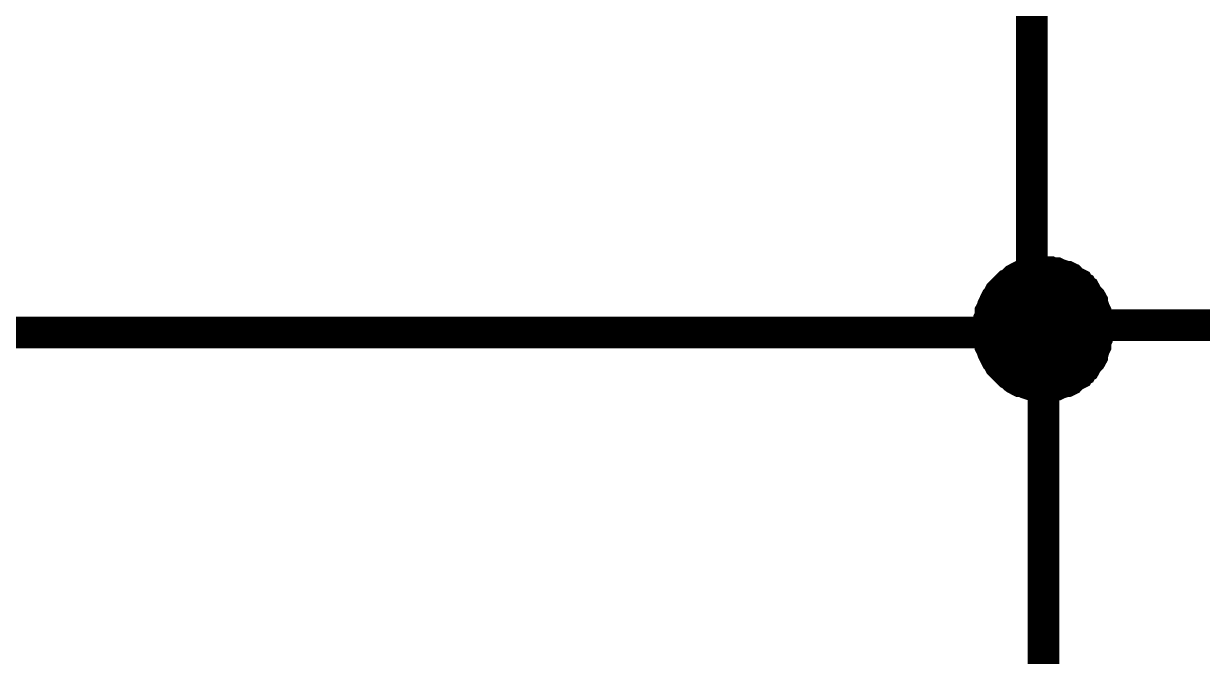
# Model space of a CAD drawing. Header units: millimetres. Extents: x 0 to 800, y 0 to 567.
# Drawn here: x 69.7 to 80.86, y 339.03 to 345.02 of the extents above; entities that cross this region are included whole.
import ezdxf

# ---------------------------------------------------------------- set-up
doc = ezdxf.new("R2010")
doc.units = ezdxf.units.MM
doc.layers.add('Sheet', color=255, linetype='Continuous')

msp = doc.modelspace()

# ---------------------------------------------------------------- linework, layer by layer
at = {"layer": 'Sheet'}
for points, const_width in [([(47.318, 356.555), (49.547, 356.555), (49.547, 356.577), (68.071, 356.577), (68.071, 342.096), (79.36, 342.096)], 0.3), ([(79.248, 348.738), (79.248, 343.653)], 0.3), ([(79.36, 340.327), (79.36, 342.096), (79.36, 342.164), (79.248, 342.164), (79.248, 343.653)], 0.3), ([(78.845, 342.164), (78.845, 342.186), (78.845, 342.22), (78.856, 342.242), (78.856, 342.264), (78.856, 342.287), (78.868, 342.309), (78.879, 342.343), (78.89, 342.365), (78.901, 342.388), (78.912, 342.41), (78.924, 342.421), (78.935, 342.444), (78.946, 342.466), (78.968, 342.488), (78.98, 342.5), (79.002, 342.522), (79.013, 342.533), (79.036, 342.556), (79.058, 342.567), (79.069, 342.578), (79.092, 342.6), (79.114, 342.612), (79.136, 342.623), (79.159, 342.623), (79.181, 342.634), (79.204, 342.645), (79.237, 342.656), (79.26, 342.656), (79.282, 342.656), (79.304, 342.668), (79.338, 342.668), (79.36, 342.668)], 0.3), ([(78.845, 342.164), (78.845, 342.186), (78.845, 342.22), (78.856, 342.242), (78.856, 342.264), (78.856, 342.287), (78.868, 342.309), (78.879, 342.343), (78.89, 342.365), (78.901, 342.388), (78.912, 342.41), (78.924, 342.421), (78.935, 342.444), (78.946, 342.466), (78.968, 342.488), (78.98, 342.5), (79.002, 342.522), (79.013, 342.533), (79.036, 342.556), (79.058, 342.567), (79.069, 342.578), (79.092, 342.6), (79.114, 342.612), (79.136, 342.623), (79.159, 342.623), (79.181, 342.634), (79.204, 342.645), (79.237, 342.656), (79.26, 342.656), (79.282, 342.656), (79.304, 342.668), (79.338, 342.668), (79.36, 342.668)], 0.3), ([(78.845, 342.164), (78.845, 342.186), (78.845, 342.22), (78.856, 342.242), (78.856, 342.264), (78.856, 342.287), (78.868, 342.309), (78.879, 342.343), (78.89, 342.365), (78.901, 342.388), (78.912, 342.41), (78.924, 342.421), (78.935, 342.444), (78.946, 342.466), (78.968, 342.488), (78.98, 342.5), (79.002, 342.522), (79.013, 342.533), (79.036, 342.556), (79.058, 342.567), (79.069, 342.578), (79.092, 342.6), (79.114, 342.612), (79.136, 342.623), (79.159, 342.623), (79.181, 342.634), (79.204, 342.645), (79.237, 342.656), (79.26, 342.656), (79.282, 342.656), (79.304, 342.668), (79.338, 342.668), (79.36, 342.668)], 0.3), ([(78.845, 342.164), (78.845, 342.186), (78.845, 342.22), (78.856, 342.242), (78.856, 342.264), (78.856, 342.287), (78.868, 342.309), (78.879, 342.343), (78.89, 342.365), (78.901, 342.388), (78.912, 342.41), (78.924, 342.421), (78.935, 342.444), (78.946, 342.466), (78.968, 342.488), (78.98, 342.5), (79.002, 342.522), (79.013, 342.533), (79.036, 342.556), (79.058, 342.567), (79.069, 342.578), (79.092, 342.6), (79.114, 342.612), (79.136, 342.623), (79.159, 342.623), (79.181, 342.634), (79.204, 342.645), (79.237, 342.656), (79.26, 342.656), (79.282, 342.656), (79.304, 342.668), (79.338, 342.668), (79.36, 342.668)], 0.3), ([(78.845, 342.096), (78.845, 342.119), (78.845, 342.152), (78.856, 342.175), (78.856, 342.197), (78.856, 342.22), (78.868, 342.242), (78.879, 342.276), (78.89, 342.298), (78.901, 342.32), (78.912, 342.343), (78.924, 342.354), (78.935, 342.376), (78.946, 342.399), (78.968, 342.421), (78.98, 342.432), (79.002, 342.455), (79.013, 342.466), (79.036, 342.488), (79.058, 342.5), (79.069, 342.511), (79.092, 342.533), (79.114, 342.544), (79.136, 342.556), (79.159, 342.556), (79.181, 342.567), (79.204, 342.578), (79.237, 342.589), (79.26, 342.589), (79.282, 342.589), (79.304, 342.6), (79.338, 342.6), (79.36, 342.6)], 0.3), ([(78.845, 342.096), (78.845, 342.119), (78.845, 342.152), (78.856, 342.175), (78.856, 342.197), (78.856, 342.22), (78.868, 342.242), (78.879, 342.276), (78.89, 342.298), (78.901, 342.32), (78.912, 342.343), (78.924, 342.354), (78.935, 342.376), (78.946, 342.399), (78.968, 342.421), (78.98, 342.432), (79.002, 342.455), (79.013, 342.466), (79.036, 342.488), (79.058, 342.5), (79.069, 342.511), (79.092, 342.533), (79.114, 342.544), (79.136, 342.556), (79.159, 342.556), (79.181, 342.567), (79.204, 342.578), (79.237, 342.589), (79.26, 342.589), (79.282, 342.589), (79.304, 342.6), (79.338, 342.6), (79.36, 342.6)], 0.3), ([(78.845, 342.096), (78.845, 342.119), (78.845, 342.152), (78.856, 342.175), (78.856, 342.197), (78.856, 342.22), (78.868, 342.242), (78.879, 342.276), (78.89, 342.298), (78.901, 342.32), (78.912, 342.343), (78.924, 342.354), (78.935, 342.376), (78.946, 342.399), (78.968, 342.421), (78.98, 342.432), (79.002, 342.455), (79.013, 342.466), (79.036, 342.488), (79.058, 342.5), (79.069, 342.511), (79.092, 342.533), (79.114, 342.544), (79.136, 342.556), (79.159, 342.556), (79.181, 342.567), (79.204, 342.578), (79.237, 342.589), (79.26, 342.589), (79.282, 342.589), (79.304, 342.6), (79.338, 342.6), (79.36, 342.6)], 0.3), ([(78.845, 342.096), (78.845, 342.119), (78.845, 342.152), (78.856, 342.175), (78.856, 342.197), (78.856, 342.22), (78.868, 342.242), (78.879, 342.276), (78.89, 342.298), (78.901, 342.32), (78.912, 342.343), (78.924, 342.354), (78.935, 342.376), (78.946, 342.399), (78.968, 342.421), (78.98, 342.432), (79.002, 342.455), (79.013, 342.466), (79.036, 342.488), (79.058, 342.5), (79.069, 342.511), (79.092, 342.533), (79.114, 342.544), (79.136, 342.556), (79.159, 342.556), (79.181, 342.567), (79.204, 342.578), (79.237, 342.589), (79.26, 342.589), (79.282, 342.589), (79.304, 342.6), (79.338, 342.6), (79.36, 342.6)], 0.3), ([(78.845, 342.164), (78.845, 342.186), (78.845, 342.22), (78.856, 342.242), (78.856, 342.264), (78.856, 342.287), (78.868, 342.309), (78.879, 342.343), (78.89, 342.365), (78.901, 342.388), (78.912, 342.41), (78.924, 342.421), (78.935, 342.444), (78.946, 342.466), (78.968, 342.488), (78.98, 342.5), (79.002, 342.522), (79.013, 342.533), (79.036, 342.556), (79.058, 342.567), (79.069, 342.578), (79.092, 342.6), (79.114, 342.612), (79.136, 342.623), (79.159, 342.623), (79.181, 342.634), (79.204, 342.645), (79.237, 342.656), (79.26, 342.656), (79.282, 342.656), (79.304, 342.668), (79.338, 342.668), (79.36, 342.668)], 0.0991), ([(78.845, 342.164), (78.845, 342.186), (78.845, 342.22), (78.856, 342.242), (78.856, 342.264), (78.856, 342.287), (78.868, 342.309), (78.879, 342.343), (78.89, 342.365), (78.901, 342.388), (78.912, 342.41), (78.924, 342.421), (78.935, 342.444), (78.946, 342.466), (78.968, 342.488), (78.98, 342.5), (79.002, 342.522), (79.013, 342.533), (79.036, 342.556), (79.058, 342.567), (79.069, 342.578), (79.092, 342.6), (79.114, 342.612), (79.136, 342.623), (79.159, 342.623), (79.181, 342.634), (79.204, 342.645), (79.237, 342.656), (79.26, 342.656), (79.282, 342.656), (79.304, 342.668), (79.338, 342.668), (79.36, 342.668)], 0.0991), ([(78.845, 342.164), (78.845, 342.186), (78.845, 342.22), (78.856, 342.242), (78.856, 342.264), (78.856, 342.287), (78.868, 342.309), (78.879, 342.343), (78.89, 342.365), (78.901, 342.388), (78.912, 342.41), (78.924, 342.421), (78.935, 342.444), (78.946, 342.466), (78.968, 342.488), (78.98, 342.5), (79.002, 342.522), (79.013, 342.533), (79.036, 342.556), (79.058, 342.567), (79.069, 342.578), (79.092, 342.6), (79.114, 342.612), (79.136, 342.623), (79.159, 342.623), (79.181, 342.634), (79.204, 342.645), (79.237, 342.656), (79.26, 342.656), (79.282, 342.656), (79.304, 342.668), (79.338, 342.668), (79.36, 342.668)], 0.0991), ([(78.845, 342.164), (78.845, 342.186), (78.845, 342.22), (78.856, 342.242), (78.856, 342.264), (78.856, 342.287), (78.868, 342.309), (78.879, 342.343), (78.89, 342.365), (78.901, 342.388), (78.912, 342.41), (78.924, 342.421), (78.935, 342.444), (78.946, 342.466), (78.968, 342.488), (78.98, 342.5), (79.002, 342.522), (79.013, 342.533), (79.036, 342.556), (79.058, 342.567), (79.069, 342.578), (79.092, 342.6), (79.114, 342.612), (79.136, 342.623), (79.159, 342.623), (79.181, 342.634), (79.204, 342.645), (79.237, 342.656), (79.26, 342.656), (79.282, 342.656), (79.304, 342.668), (79.338, 342.668), (79.36, 342.668)], 0.0991), ([(79.36, 342.668), (79.36, 342.668)], 0.3), ([(79.36, 342.668), (79.383, 342.668), (79.416, 342.668), (79.439, 342.656), (79.461, 342.656), (79.484, 342.656), (79.506, 342.645), (79.54, 342.634), (79.562, 342.623), (79.584, 342.623), (79.607, 342.612), (79.618, 342.6), (79.64, 342.578), (79.663, 342.567), (79.685, 342.556), (79.696, 342.533), (79.719, 342.522), (79.73, 342.5), (79.752, 342.488), (79.764, 342.466), (79.775, 342.444), (79.797, 342.421), (79.808, 342.41), (79.82, 342.388), (79.82, 342.365), (79.831, 342.343), (79.842, 342.309), (79.853, 342.287), (79.853, 342.264), (79.853, 342.242), (79.864, 342.22), (79.864, 342.186), (79.864, 342.164)], 0.3), ([(79.36, 342.668), (79.36, 342.668)], 0.3), ([(79.36, 342.668), (79.383, 342.668), (79.416, 342.668), (79.439, 342.656), (79.461, 342.656), (79.484, 342.656), (79.506, 342.645), (79.54, 342.634), (79.562, 342.623), (79.584, 342.623), (79.607, 342.612), (79.618, 342.6), (79.64, 342.578), (79.663, 342.567), (79.685, 342.556), (79.696, 342.533), (79.719, 342.522), (79.73, 342.5), (79.752, 342.488), (79.764, 342.466), (79.775, 342.444), (79.797, 342.421), (79.808, 342.41), (79.82, 342.388), (79.82, 342.365), (79.831, 342.343), (79.842, 342.309), (79.853, 342.287), (79.853, 342.264), (79.853, 342.242), (79.864, 342.22), (79.864, 342.186), (79.864, 342.164)], 0.3), ([(79.36, 342.668), (79.36, 342.668)], 0.3), ([(79.36, 342.668), (79.383, 342.668), (79.416, 342.668), (79.439, 342.656), (79.461, 342.656), (79.484, 342.656), (79.506, 342.645), (79.54, 342.634), (79.562, 342.623), (79.584, 342.623), (79.607, 342.612), (79.618, 342.6), (79.64, 342.578), (79.663, 342.567), (79.685, 342.556), (79.696, 342.533), (79.719, 342.522), (79.73, 342.5), (79.752, 342.488), (79.764, 342.466), (79.775, 342.444), (79.797, 342.421), (79.808, 342.41), (79.82, 342.388), (79.82, 342.365), (79.831, 342.343), (79.842, 342.309), (79.853, 342.287), (79.853, 342.264), (79.853, 342.242), (79.864, 342.22), (79.864, 342.186), (79.864, 342.164)], 0.3), ([(79.36, 342.668), (79.36, 342.668)], 0.3), ([(79.36, 342.668), (79.383, 342.668), (79.416, 342.668), (79.439, 342.656), (79.461, 342.656), (79.484, 342.656), (79.506, 342.645), (79.54, 342.634), (79.562, 342.623), (79.584, 342.623), (79.607, 342.612), (79.618, 342.6), (79.64, 342.578), (79.663, 342.567), (79.685, 342.556), (79.696, 342.533), (79.719, 342.522), (79.73, 342.5), (79.752, 342.488), (79.764, 342.466), (79.775, 342.444), (79.797, 342.421), (79.808, 342.41), (79.82, 342.388), (79.82, 342.365), (79.831, 342.343), (79.842, 342.309), (79.853, 342.287), (79.853, 342.264), (79.853, 342.242), (79.864, 342.22), (79.864, 342.186), (79.864, 342.164)], 0.3), ([(79.36, 342.6), (79.36, 342.6)], 0.3), ([(79.36, 342.6), (79.383, 342.6), (79.416, 342.6), (79.439, 342.589), (79.461, 342.589), (79.484, 342.589), (79.506, 342.578), (79.54, 342.567), (79.562, 342.556), (79.584, 342.556), (79.607, 342.544), (79.618, 342.533), (79.64, 342.511), (79.663, 342.5), (79.685, 342.488), (79.696, 342.466), (79.719, 342.455), (79.73, 342.432), (79.752, 342.421), (79.764, 342.399), (79.775, 342.376), (79.797, 342.354), (79.808, 342.343), (79.82, 342.32), (79.82, 342.298), (79.831, 342.276), (79.842, 342.242), (79.853, 342.22), (79.853, 342.197), (79.853, 342.175), (79.864, 342.152), (79.864, 342.119), (79.864, 342.096)], 0.3), ([(79.36, 342.6), (79.36, 342.6)], 0.3), ([(79.36, 342.6), (79.383, 342.6), (79.416, 342.6), (79.439, 342.589), (79.461, 342.589), (79.484, 342.589), (79.506, 342.578), (79.54, 342.567), (79.562, 342.556), (79.584, 342.556), (79.607, 342.544), (79.618, 342.533), (79.64, 342.511), (79.663, 342.5), (79.685, 342.488), (79.696, 342.466), (79.719, 342.455), (79.73, 342.432), (79.752, 342.421), (79.764, 342.399), (79.775, 342.376), (79.797, 342.354), (79.808, 342.343), (79.82, 342.32), (79.82, 342.298), (79.831, 342.276), (79.842, 342.242), (79.853, 342.22), (79.853, 342.197), (79.853, 342.175), (79.864, 342.152), (79.864, 342.119), (79.864, 342.096)], 0.3), ([(79.36, 342.6), (79.36, 342.6)], 0.3), ([(79.36, 342.6), (79.383, 342.6), (79.416, 342.6), (79.439, 342.589), (79.461, 342.589), (79.484, 342.589), (79.506, 342.578), (79.54, 342.567), (79.562, 342.556), (79.584, 342.556), (79.607, 342.544), (79.618, 342.533), (79.64, 342.511), (79.663, 342.5), (79.685, 342.488), (79.696, 342.466), (79.719, 342.455), (79.73, 342.432), (79.752, 342.421), (79.764, 342.399), (79.775, 342.376), (79.797, 342.354), (79.808, 342.343), (79.82, 342.32), (79.82, 342.298), (79.831, 342.276), (79.842, 342.242), (79.853, 342.22), (79.853, 342.197), (79.853, 342.175), (79.864, 342.152), (79.864, 342.119), (79.864, 342.096)], 0.3), ([(79.36, 342.6), (79.36, 342.6)], 0.3), ([(79.36, 342.6), (79.383, 342.6), (79.416, 342.6), (79.439, 342.589), (79.461, 342.589), (79.484, 342.589), (79.506, 342.578), (79.54, 342.567), (79.562, 342.556), (79.584, 342.556), (79.607, 342.544), (79.618, 342.533), (79.64, 342.511), (79.663, 342.5), (79.685, 342.488), (79.696, 342.466), (79.719, 342.455), (79.73, 342.432), (79.752, 342.421), (79.764, 342.399), (79.775, 342.376), (79.797, 342.354), (79.808, 342.343), (79.82, 342.32), (79.82, 342.298), (79.831, 342.276), (79.842, 342.242), (79.853, 342.22), (79.853, 342.197), (79.853, 342.175), (79.864, 342.152), (79.864, 342.119), (79.864, 342.096)], 0.3), ([(79.36, 342.668), (79.36, 342.668)], 0.0991), ([(79.36, 342.668), (79.383, 342.668), (79.416, 342.668), (79.439, 342.656), (79.461, 342.656), (79.484, 342.656), (79.506, 342.645), (79.54, 342.634), (79.562, 342.623), (79.584, 342.623), (79.607, 342.612), (79.618, 342.6), (79.64, 342.578), (79.663, 342.567), (79.685, 342.556), (79.696, 342.533), (79.719, 342.522), (79.73, 342.5), (79.752, 342.488), (79.764, 342.466), (79.775, 342.444), (79.797, 342.421), (79.808, 342.41), (79.82, 342.388), (79.82, 342.365), (79.831, 342.343), (79.842, 342.309), (79.853, 342.287), (79.853, 342.264), (79.853, 342.242), (79.864, 342.22), (79.864, 342.186), (79.864, 342.164)], 0.0991), ([(79.36, 342.668), (79.36, 342.668)], 0.0991), ([(79.36, 342.668), (79.383, 342.668), (79.416, 342.668), (79.439, 342.656), (79.461, 342.656), (79.484, 342.656), (79.506, 342.645), (79.54, 342.634), (79.562, 342.623), (79.584, 342.623), (79.607, 342.612), (79.618, 342.6), (79.64, 342.578), (79.663, 342.567), (79.685, 342.556), (79.696, 342.533), (79.719, 342.522), (79.73, 342.5), (79.752, 342.488), (79.764, 342.466), (79.775, 342.444), (79.797, 342.421), (79.808, 342.41), (79.82, 342.388), (79.82, 342.365), (79.831, 342.343), (79.842, 342.309), (79.853, 342.287), (79.853, 342.264), (79.853, 342.242), (79.864, 342.22), (79.864, 342.186), (79.864, 342.164)], 0.0991), ([(79.36, 342.668), (79.36, 342.668)], 0.0991), ([(79.36, 342.668), (79.383, 342.668), (79.416, 342.668), (79.439, 342.656), (79.461, 342.656), (79.484, 342.656), (79.506, 342.645), (79.54, 342.634), (79.562, 342.623), (79.584, 342.623), (79.607, 342.612), (79.618, 342.6), (79.64, 342.578), (79.663, 342.567), (79.685, 342.556), (79.696, 342.533), (79.719, 342.522), (79.73, 342.5), (79.752, 342.488), (79.764, 342.466), (79.775, 342.444), (79.797, 342.421), (79.808, 342.41), (79.82, 342.388), (79.82, 342.365), (79.831, 342.343), (79.842, 342.309), (79.853, 342.287), (79.853, 342.264), (79.853, 342.242), (79.864, 342.22), (79.864, 342.186), (79.864, 342.164)], 0.0991), ([(79.36, 342.668), (79.36, 342.668)], 0.0991), ([(79.36, 342.668), (79.383, 342.668), (79.416, 342.668), (79.439, 342.656), (79.461, 342.656), (79.484, 342.656), (79.506, 342.645), (79.54, 342.634), (79.562, 342.623), (79.584, 342.623), (79.607, 342.612), (79.618, 342.6), (79.64, 342.578), (79.663, 342.567), (79.685, 342.556), (79.696, 342.533), (79.719, 342.522), (79.73, 342.5), (79.752, 342.488), (79.764, 342.466), (79.775, 342.444), (79.797, 342.421), (79.808, 342.41), (79.82, 342.388), (79.82, 342.365), (79.831, 342.343), (79.842, 342.309), (79.853, 342.287), (79.853, 342.264), (79.853, 342.242), (79.864, 342.22), (79.864, 342.186), (79.864, 342.164)], 0.0991), ([(78.845, 342.096), (78.845, 342.119), (78.845, 342.152), (78.856, 342.175), (78.856, 342.197), (78.856, 342.22), (78.868, 342.242), (78.879, 342.276), (78.89, 342.298), (78.901, 342.32), (78.912, 342.343), (78.924, 342.354), (78.935, 342.376), (78.946, 342.399), (78.968, 342.421), (78.98, 342.432), (79.002, 342.455), (79.013, 342.466), (79.036, 342.488), (79.058, 342.5), (79.069, 342.511), (79.092, 342.533), (79.114, 342.544), (79.136, 342.556), (79.159, 342.556), (79.181, 342.567), (79.204, 342.578), (79.237, 342.589), (79.26, 342.589), (79.282, 342.589), (79.304, 342.6), (79.338, 342.6), (79.36, 342.6)], 0.0991), ([(78.845, 342.096), (78.845, 342.119), (78.845, 342.152), (78.856, 342.175), (78.856, 342.197), (78.856, 342.22), (78.868, 342.242), (78.879, 342.276), (78.89, 342.298), (78.901, 342.32), (78.912, 342.343), (78.924, 342.354), (78.935, 342.376), (78.946, 342.399), (78.968, 342.421), (78.98, 342.432), (79.002, 342.455), (79.013, 342.466), (79.036, 342.488), (79.058, 342.5), (79.069, 342.511), (79.092, 342.533), (79.114, 342.544), (79.136, 342.556), (79.159, 342.556), (79.181, 342.567), (79.204, 342.578), (79.237, 342.589), (79.26, 342.589), (79.282, 342.589), (79.304, 342.6), (79.338, 342.6), (79.36, 342.6)], 0.0991), ([(78.845, 342.096), (78.845, 342.119), (78.845, 342.152), (78.856, 342.175), (78.856, 342.197), (78.856, 342.22), (78.868, 342.242), (78.879, 342.276), (78.89, 342.298), (78.901, 342.32), (78.912, 342.343), (78.924, 342.354), (78.935, 342.376), (78.946, 342.399), (78.968, 342.421), (78.98, 342.432), (79.002, 342.455), (79.013, 342.466), (79.036, 342.488), (79.058, 342.5), (79.069, 342.511), (79.092, 342.533), (79.114, 342.544), (79.136, 342.556), (79.159, 342.556), (79.181, 342.567), (79.204, 342.578), (79.237, 342.589), (79.26, 342.589), (79.282, 342.589), (79.304, 342.6), (79.338, 342.6), (79.36, 342.6)], 0.0991), ([(78.845, 342.096), (78.845, 342.119), (78.845, 342.152), (78.856, 342.175), (78.856, 342.197), (78.856, 342.22), (78.868, 342.242), (78.879, 342.276), (78.89, 342.298), (78.901, 342.32), (78.912, 342.343), (78.924, 342.354), (78.935, 342.376), (78.946, 342.399), (78.968, 342.421), (78.98, 342.432), (79.002, 342.455), (79.013, 342.466), (79.036, 342.488), (79.058, 342.5), (79.069, 342.511), (79.092, 342.533), (79.114, 342.544), (79.136, 342.556), (79.159, 342.556), (79.181, 342.567), (79.204, 342.578), (79.237, 342.589), (79.26, 342.589), (79.282, 342.589), (79.304, 342.6), (79.338, 342.6), (79.36, 342.6)], 0.0991), ([(79.36, 342.6), (79.36, 342.6)], 0.0991), ([(79.36, 342.6), (79.383, 342.6), (79.416, 342.6), (79.439, 342.589), (79.461, 342.589), (79.484, 342.589), (79.506, 342.578), (79.54, 342.567), (79.562, 342.556), (79.584, 342.556), (79.607, 342.544), (79.618, 342.533), (79.64, 342.511), (79.663, 342.5), (79.685, 342.488), (79.696, 342.466), (79.719, 342.455), (79.73, 342.432), (79.752, 342.421), (79.764, 342.399), (79.775, 342.376), (79.797, 342.354), (79.808, 342.343), (79.82, 342.32), (79.82, 342.298), (79.831, 342.276), (79.842, 342.242), (79.853, 342.22), (79.853, 342.197), (79.853, 342.175), (79.864, 342.152), (79.864, 342.119), (79.864, 342.096)], 0.0991), ([(79.36, 342.6), (79.36, 342.6)], 0.0991), ([(79.36, 342.6), (79.383, 342.6), (79.416, 342.6), (79.439, 342.589), (79.461, 342.589), (79.484, 342.589), (79.506, 342.578), (79.54, 342.567), (79.562, 342.556), (79.584, 342.556), (79.607, 342.544), (79.618, 342.533), (79.64, 342.511), (79.663, 342.5), (79.685, 342.488), (79.696, 342.466), (79.719, 342.455), (79.73, 342.432), (79.752, 342.421), (79.764, 342.399), (79.775, 342.376), (79.797, 342.354), (79.808, 342.343), (79.82, 342.32), (79.82, 342.298), (79.831, 342.276), (79.842, 342.242), (79.853, 342.22), (79.853, 342.197), (79.853, 342.175), (79.864, 342.152), (79.864, 342.119), (79.864, 342.096)], 0.0991), ([(79.36, 342.6), (79.36, 342.6)], 0.0991), ([(79.36, 342.6), (79.383, 342.6), (79.416, 342.6), (79.439, 342.589), (79.461, 342.589), (79.484, 342.589), (79.506, 342.578), (79.54, 342.567), (79.562, 342.556), (79.584, 342.556), (79.607, 342.544), (79.618, 342.533), (79.64, 342.511), (79.663, 342.5), (79.685, 342.488), (79.696, 342.466), (79.719, 342.455), (79.73, 342.432), (79.752, 342.421), (79.764, 342.399), (79.775, 342.376), (79.797, 342.354), (79.808, 342.343), (79.82, 342.32), (79.82, 342.298), (79.831, 342.276), (79.842, 342.242), (79.853, 342.22), (79.853, 342.197), (79.853, 342.175), (79.864, 342.152), (79.864, 342.119), (79.864, 342.096)], 0.0991), ([(79.36, 342.6), (79.36, 342.6)], 0.0991), ([(79.36, 342.6), (79.383, 342.6), (79.416, 342.6), (79.439, 342.589), (79.461, 342.589), (79.484, 342.589), (79.506, 342.578), (79.54, 342.567), (79.562, 342.556), (79.584, 342.556), (79.607, 342.544), (79.618, 342.533), (79.64, 342.511), (79.663, 342.5), (79.685, 342.488), (79.696, 342.466), (79.719, 342.455), (79.73, 342.432), (79.752, 342.421), (79.764, 342.399), (79.775, 342.376), (79.797, 342.354), (79.808, 342.343), (79.82, 342.32), (79.82, 342.298), (79.831, 342.276), (79.842, 342.242), (79.853, 342.22), (79.853, 342.197), (79.853, 342.175), (79.864, 342.152), (79.864, 342.119), (79.864, 342.096)], 0.0991), ([(79.36, 341.66), (79.338, 341.66), (79.304, 341.66), (79.282, 341.671), (79.26, 341.671), (79.237, 341.671), (79.204, 341.682), (79.181, 341.693), (79.159, 341.704), (79.136, 341.704), (79.114, 341.716), (79.092, 341.727), (79.069, 341.749), (79.058, 341.76), (79.036, 341.772), (79.013, 341.794), (79.002, 341.805), (78.98, 341.828), (78.968, 341.839), (78.946, 341.861), (78.935, 341.884), (78.924, 341.906), (78.912, 341.917), (78.901, 341.94), (78.89, 341.962), (78.879, 341.984), (78.868, 342.018), (78.856, 342.04), (78.856, 342.063), (78.856, 342.085), (78.845, 342.108), (78.845, 342.141), (78.845, 342.164)], 0.3), ([(78.845, 342.164), (78.845, 342.164)], 0.3), ([(79.36, 341.66), (79.338, 341.66), (79.304, 341.66), (79.282, 341.671), (79.26, 341.671), (79.237, 341.671), (79.204, 341.682), (79.181, 341.693), (79.159, 341.704), (79.136, 341.704), (79.114, 341.716), (79.092, 341.727), (79.069, 341.749), (79.058, 341.76), (79.036, 341.772), (79.013, 341.794), (79.002, 341.805), (78.98, 341.828), (78.968, 341.839), (78.946, 341.861), (78.935, 341.884), (78.924, 341.906), (78.912, 341.917), (78.901, 341.94), (78.89, 341.962), (78.879, 341.984), (78.868, 342.018), (78.856, 342.04), (78.856, 342.063), (78.856, 342.085), (78.845, 342.108), (78.845, 342.141), (78.845, 342.164)], 0.3), ([(78.845, 342.164), (78.845, 342.164)], 0.3), ([(79.36, 341.66), (79.338, 341.66), (79.304, 341.66), (79.282, 341.671), (79.26, 341.671), (79.237, 341.671), (79.204, 341.682), (79.181, 341.693), (79.159, 341.704), (79.136, 341.704), (79.114, 341.716), (79.092, 341.727), (79.069, 341.749), (79.058, 341.76), (79.036, 341.772), (79.013, 341.794), (79.002, 341.805), (78.98, 341.828), (78.968, 341.839), (78.946, 341.861), (78.935, 341.884), (78.924, 341.906), (78.912, 341.917), (78.901, 341.94), (78.89, 341.962), (78.879, 341.984), (78.868, 342.018), (78.856, 342.04), (78.856, 342.063), (78.856, 342.085), (78.845, 342.108), (78.845, 342.141), (78.845, 342.164)], 0.3), ([(78.845, 342.164), (78.845, 342.164)], 0.3), ([(79.36, 341.66), (79.338, 341.66), (79.304, 341.66), (79.282, 341.671), (79.26, 341.671), (79.237, 341.671), (79.204, 341.682), (79.181, 341.693), (79.159, 341.704), (79.136, 341.704), (79.114, 341.716), (79.092, 341.727), (79.069, 341.749), (79.058, 341.76), (79.036, 341.772), (79.013, 341.794), (79.002, 341.805), (78.98, 341.828), (78.968, 341.839), (78.946, 341.861), (78.935, 341.884), (78.924, 341.906), (78.912, 341.917), (78.901, 341.94), (78.89, 341.962), (78.879, 341.984), (78.868, 342.018), (78.856, 342.04), (78.856, 342.063), (78.856, 342.085), (78.845, 342.108), (78.845, 342.141), (78.845, 342.164)], 0.3), ([(78.845, 342.164), (78.845, 342.164)], 0.3), ([(101.312, 333.383), (101.312, 333.394), (85.419, 333.394), (85.419, 342.164), (79.36, 342.164)], 0.3), ([(79.864, 342.164), (79.864, 342.141), (79.864, 342.108), (79.853, 342.085), (79.853, 342.063), (79.853, 342.04), (79.842, 342.018), (79.831, 341.984), (79.82, 341.962), (79.82, 341.94), (79.808, 341.917), (79.797, 341.906), (79.775, 341.884), (79.764, 341.861), (79.752, 341.839), (79.73, 341.828), (79.719, 341.805), (79.696, 341.794), (79.685, 341.772), (79.663, 341.76), (79.64, 341.749), (79.618, 341.727), (79.607, 341.716), (79.584, 341.704), (79.562, 341.704), (79.54, 341.693), (79.506, 341.682), (79.484, 341.671), (79.461, 341.671), (79.439, 341.671), (79.416, 341.66), (79.383, 341.66), (79.36, 341.66)], 0.3), ([(79.864, 342.164), (79.864, 342.141), (79.864, 342.108), (79.853, 342.085), (79.853, 342.063), (79.853, 342.04), (79.842, 342.018), (79.831, 341.984), (79.82, 341.962), (79.82, 341.94), (79.808, 341.917), (79.797, 341.906), (79.775, 341.884), (79.764, 341.861), (79.752, 341.839), (79.73, 341.828), (79.719, 341.805), (79.696, 341.794), (79.685, 341.772), (79.663, 341.76), (79.64, 341.749), (79.618, 341.727), (79.607, 341.716), (79.584, 341.704), (79.562, 341.704), (79.54, 341.693), (79.506, 341.682), (79.484, 341.671), (79.461, 341.671), (79.439, 341.671), (79.416, 341.66), (79.383, 341.66), (79.36, 341.66)], 0.3), ([(79.864, 342.164), (79.864, 342.141), (79.864, 342.108), (79.853, 342.085), (79.853, 342.063), (79.853, 342.04), (79.842, 342.018), (79.831, 341.984), (79.82, 341.962), (79.82, 341.94), (79.808, 341.917), (79.797, 341.906), (79.775, 341.884), (79.764, 341.861), (79.752, 341.839), (79.73, 341.828), (79.719, 341.805), (79.696, 341.794), (79.685, 341.772), (79.663, 341.76), (79.64, 341.749), (79.618, 341.727), (79.607, 341.716), (79.584, 341.704), (79.562, 341.704), (79.54, 341.693), (79.506, 341.682), (79.484, 341.671), (79.461, 341.671), (79.439, 341.671), (79.416, 341.66), (79.383, 341.66), (79.36, 341.66)], 0.3), ([(79.864, 342.164), (79.864, 342.141), (79.864, 342.108), (79.853, 342.085), (79.853, 342.063), (79.853, 342.04), (79.842, 342.018), (79.831, 341.984), (79.82, 341.962), (79.82, 341.94), (79.808, 341.917), (79.797, 341.906), (79.775, 341.884), (79.764, 341.861), (79.752, 341.839), (79.73, 341.828), (79.719, 341.805), (79.696, 341.794), (79.685, 341.772), (79.663, 341.76), (79.64, 341.749), (79.618, 341.727), (79.607, 341.716), (79.584, 341.704), (79.562, 341.704), (79.54, 341.693), (79.506, 341.682), (79.484, 341.671), (79.461, 341.671), (79.439, 341.671), (79.416, 341.66), (79.383, 341.66), (79.36, 341.66)], 0.3), ([(79.864, 342.164), (79.864, 342.164), (79.864, 342.164), (79.864, 342.164), (79.864, 342.164), (79.864, 342.164), (79.864, 342.164), (79.864, 342.164), (79.864, 342.164), (79.864, 342.164), (79.864, 342.164), (79.864, 342.164), (79.864, 342.164), (79.864, 342.164), (79.864, 342.164), (79.864, 342.164), (79.864, 342.164), (79.864, 342.164), (79.864, 342.164), (79.864, 342.164), (79.864, 342.164), (79.864, 342.164), (79.864, 342.164), (79.864, 342.164), (79.864, 342.164), (79.864, 342.164), (79.864, 342.164), (79.864, 342.164), (79.864, 342.164), (79.864, 342.164), (79.864, 342.164), (79.864, 342.164), (79.864, 342.164)], 0.3), ([(79.864, 342.164), (79.864, 342.164)], 0.3), ([(79.864, 342.164), (79.864, 342.164), (79.864, 342.164), (79.864, 342.164), (79.864, 342.164), (79.864, 342.164), (79.864, 342.164), (79.864, 342.164), (79.864, 342.164), (79.864, 342.164), (79.864, 342.164), (79.864, 342.164), (79.864, 342.164), (79.864, 342.164), (79.864, 342.164), (79.864, 342.164), (79.864, 342.164), (79.864, 342.164), (79.864, 342.164), (79.864, 342.164), (79.864, 342.164), (79.864, 342.164), (79.864, 342.164), (79.864, 342.164), (79.864, 342.164), (79.864, 342.164), (79.864, 342.164), (79.864, 342.164), (79.864, 342.164), (79.864, 342.164), (79.864, 342.164), (79.864, 342.164), (79.864, 342.164)], 0.3), ([(79.864, 342.164), (79.864, 342.164)], 0.3), ([(79.864, 342.164), (79.864, 342.164), (79.864, 342.164), (79.864, 342.164), (79.864, 342.164), (79.864, 342.164), (79.864, 342.164), (79.864, 342.164), (79.864, 342.164), (79.864, 342.164), (79.864, 342.164), (79.864, 342.164), (79.864, 342.164), (79.864, 342.164), (79.864, 342.164), (79.864, 342.164), (79.864, 342.164), (79.864, 342.164), (79.864, 342.164), (79.864, 342.164), (79.864, 342.164), (79.864, 342.164), (79.864, 342.164), (79.864, 342.164), (79.864, 342.164), (79.864, 342.164), (79.864, 342.164), (79.864, 342.164), (79.864, 342.164), (79.864, 342.164), (79.864, 342.164), (79.864, 342.164), (79.864, 342.164)], 0.3), ([(79.864, 342.164), (79.864, 342.164)], 0.3), ([(79.864, 342.164), (79.864, 342.164), (79.864, 342.164), (79.864, 342.164), (79.864, 342.164), (79.864, 342.164), (79.864, 342.164), (79.864, 342.164), (79.864, 342.164), (79.864, 342.164), (79.864, 342.164), (79.864, 342.164), (79.864, 342.164), (79.864, 342.164), (79.864, 342.164), (79.864, 342.164), (79.864, 342.164), (79.864, 342.164), (79.864, 342.164), (79.864, 342.164), (79.864, 342.164), (79.864, 342.164), (79.864, 342.164), (79.864, 342.164), (79.864, 342.164), (79.864, 342.164), (79.864, 342.164), (79.864, 342.164), (79.864, 342.164), (79.864, 342.164), (79.864, 342.164), (79.864, 342.164), (79.864, 342.164)], 0.3), ([(79.864, 342.164), (79.864, 342.164)], 0.3), ([(79.36, 341.592), (79.338, 341.592), (79.304, 341.592), (79.282, 341.604), (79.26, 341.604), (79.237, 341.604), (79.204, 341.615), (79.181, 341.626), (79.159, 341.637), (79.136, 341.637), (79.114, 341.648), (79.092, 341.66), (79.069, 341.682), (79.058, 341.693), (79.036, 341.704), (79.013, 341.727), (79.002, 341.738), (78.98, 341.76), (78.968, 341.772), (78.946, 341.794), (78.935, 341.816), (78.924, 341.839), (78.912, 341.85), (78.901, 341.872), (78.89, 341.895), (78.879, 341.917), (78.868, 341.951), (78.856, 341.973), (78.856, 341.996), (78.856, 342.018), (78.845, 342.04), (78.845, 342.074), (78.845, 342.096)], 0.3), ([(78.845, 342.096), (78.845, 342.096)], 0.3), ([(79.36, 341.592), (79.338, 341.592), (79.304, 341.592), (79.282, 341.604), (79.26, 341.604), (79.237, 341.604), (79.204, 341.615), (79.181, 341.626), (79.159, 341.637), (79.136, 341.637), (79.114, 341.648), (79.092, 341.66), (79.069, 341.682), (79.058, 341.693), (79.036, 341.704), (79.013, 341.727), (79.002, 341.738), (78.98, 341.76), (78.968, 341.772), (78.946, 341.794), (78.935, 341.816), (78.924, 341.839), (78.912, 341.85), (78.901, 341.872), (78.89, 341.895), (78.879, 341.917), (78.868, 341.951), (78.856, 341.973), (78.856, 341.996), (78.856, 342.018), (78.845, 342.04), (78.845, 342.074), (78.845, 342.096)], 0.3), ([(78.845, 342.096), (78.845, 342.096)], 0.3), ([(79.36, 341.592), (79.338, 341.592), (79.304, 341.592), (79.282, 341.604), (79.26, 341.604), (79.237, 341.604), (79.204, 341.615), (79.181, 341.626), (79.159, 341.637), (79.136, 341.637), (79.114, 341.648), (79.092, 341.66), (79.069, 341.682), (79.058, 341.693), (79.036, 341.704), (79.013, 341.727), (79.002, 341.738), (78.98, 341.76), (78.968, 341.772), (78.946, 341.794), (78.935, 341.816), (78.924, 341.839), (78.912, 341.85), (78.901, 341.872), (78.89, 341.895), (78.879, 341.917), (78.868, 341.951), (78.856, 341.973), (78.856, 341.996), (78.856, 342.018), (78.845, 342.04), (78.845, 342.074), (78.845, 342.096)], 0.3), ([(78.845, 342.096), (78.845, 342.096)], 0.3), ([(79.36, 341.592), (79.338, 341.592), (79.304, 341.592), (79.282, 341.604), (79.26, 341.604), (79.237, 341.604), (79.204, 341.615), (79.181, 341.626), (79.159, 341.637), (79.136, 341.637), (79.114, 341.648), (79.092, 341.66), (79.069, 341.682), (79.058, 341.693), (79.036, 341.704), (79.013, 341.727), (79.002, 341.738), (78.98, 341.76), (78.968, 341.772), (78.946, 341.794), (78.935, 341.816), (78.924, 341.839), (78.912, 341.85), (78.901, 341.872), (78.89, 341.895), (78.879, 341.917), (78.868, 341.951), (78.856, 341.973), (78.856, 341.996), (78.856, 342.018), (78.845, 342.04), (78.845, 342.074), (78.845, 342.096)], 0.3), ([(78.845, 342.096), (78.845, 342.096)], 0.3), ([(79.36, 341.66), (79.338, 341.66), (79.304, 341.66), (79.282, 341.671), (79.26, 341.671), (79.237, 341.671), (79.204, 341.682), (79.181, 341.693), (79.159, 341.704), (79.136, 341.704), (79.114, 341.716), (79.092, 341.727), (79.069, 341.749), (79.058, 341.76), (79.036, 341.772), (79.013, 341.794), (79.002, 341.805), (78.98, 341.828), (78.968, 341.839), (78.946, 341.861), (78.935, 341.884), (78.924, 341.906), (78.912, 341.917), (78.901, 341.94), (78.89, 341.962), (78.879, 341.984), (78.868, 342.018), (78.856, 342.04), (78.856, 342.063), (78.856, 342.085), (78.845, 342.108), (78.845, 342.141), (78.845, 342.164)], 0.0991), ([(78.845, 342.164), (78.845, 342.164)], 0.0991), ([(79.36, 341.66), (79.338, 341.66), (79.304, 341.66), (79.282, 341.671), (79.26, 341.671), (79.237, 341.671), (79.204, 341.682), (79.181, 341.693), (79.159, 341.704), (79.136, 341.704), (79.114, 341.716), (79.092, 341.727), (79.069, 341.749), (79.058, 341.76), (79.036, 341.772), (79.013, 341.794), (79.002, 341.805), (78.98, 341.828), (78.968, 341.839), (78.946, 341.861), (78.935, 341.884), (78.924, 341.906), (78.912, 341.917), (78.901, 341.94), (78.89, 341.962), (78.879, 341.984), (78.868, 342.018), (78.856, 342.04), (78.856, 342.063), (78.856, 342.085), (78.845, 342.108), (78.845, 342.141), (78.845, 342.164)], 0.0991), ([(78.845, 342.164), (78.845, 342.164)], 0.0991), ([(79.36, 341.66), (79.338, 341.66), (79.304, 341.66), (79.282, 341.671), (79.26, 341.671), (79.237, 341.671), (79.204, 341.682), (79.181, 341.693), (79.159, 341.704), (79.136, 341.704), (79.114, 341.716), (79.092, 341.727), (79.069, 341.749), (79.058, 341.76), (79.036, 341.772), (79.013, 341.794), (79.002, 341.805), (78.98, 341.828), (78.968, 341.839), (78.946, 341.861), (78.935, 341.884), (78.924, 341.906), (78.912, 341.917), (78.901, 341.94), (78.89, 341.962), (78.879, 341.984), (78.868, 342.018), (78.856, 342.04), (78.856, 342.063), (78.856, 342.085), (78.845, 342.108), (78.845, 342.141), (78.845, 342.164)], 0.0991), ([(78.845, 342.164), (78.845, 342.164)], 0.0991), ([(79.36, 341.66), (79.338, 341.66), (79.304, 341.66), (79.282, 341.671), (79.26, 341.671), (79.237, 341.671), (79.204, 341.682), (79.181, 341.693), (79.159, 341.704), (79.136, 341.704), (79.114, 341.716), (79.092, 341.727), (79.069, 341.749), (79.058, 341.76), (79.036, 341.772), (79.013, 341.794), (79.002, 341.805), (78.98, 341.828), (78.968, 341.839), (78.946, 341.861), (78.935, 341.884), (78.924, 341.906), (78.912, 341.917), (78.901, 341.94), (78.89, 341.962), (78.879, 341.984), (78.868, 342.018), (78.856, 342.04), (78.856, 342.063), (78.856, 342.085), (78.845, 342.108), (78.845, 342.141), (78.845, 342.164)], 0.0991), ([(78.845, 342.164), (78.845, 342.164)], 0.0991), ([(79.864, 342.096), (79.864, 342.074), (79.864, 342.04), (79.853, 342.018), (79.853, 341.996), (79.853, 341.973), (79.842, 341.951), (79.831, 341.917), (79.82, 341.895), (79.82, 341.872), (79.808, 341.85), (79.797, 341.839), (79.775, 341.816), (79.764, 341.794), (79.752, 341.772), (79.73, 341.76), (79.719, 341.738), (79.696, 341.727), (79.685, 341.704), (79.663, 341.693), (79.64, 341.682), (79.618, 341.66), (79.607, 341.648), (79.584, 341.637), (79.562, 341.637), (79.54, 341.626), (79.506, 341.615), (79.484, 341.604), (79.461, 341.604), (79.439, 341.604), (79.416, 341.592), (79.383, 341.592), (79.36, 341.592)], 0.3), ([(79.864, 342.096), (79.864, 342.074), (79.864, 342.04), (79.853, 342.018), (79.853, 341.996), (79.853, 341.973), (79.842, 341.951), (79.831, 341.917), (79.82, 341.895), (79.82, 341.872), (79.808, 341.85), (79.797, 341.839), (79.775, 341.816), (79.764, 341.794), (79.752, 341.772), (79.73, 341.76), (79.719, 341.738), (79.696, 341.727), (79.685, 341.704), (79.663, 341.693), (79.64, 341.682), (79.618, 341.66), (79.607, 341.648), (79.584, 341.637), (79.562, 341.637), (79.54, 341.626), (79.506, 341.615), (79.484, 341.604), (79.461, 341.604), (79.439, 341.604), (79.416, 341.592), (79.383, 341.592), (79.36, 341.592)], 0.3), ([(79.864, 342.096), (79.864, 342.074), (79.864, 342.04), (79.853, 342.018), (79.853, 341.996), (79.853, 341.973), (79.842, 341.951), (79.831, 341.917), (79.82, 341.895), (79.82, 341.872), (79.808, 341.85), (79.797, 341.839), (79.775, 341.816), (79.764, 341.794), (79.752, 341.772), (79.73, 341.76), (79.719, 341.738), (79.696, 341.727), (79.685, 341.704), (79.663, 341.693), (79.64, 341.682), (79.618, 341.66), (79.607, 341.648), (79.584, 341.637), (79.562, 341.637), (79.54, 341.626), (79.506, 341.615), (79.484, 341.604), (79.461, 341.604), (79.439, 341.604), (79.416, 341.592), (79.383, 341.592), (79.36, 341.592)], 0.3), ([(79.864, 342.096), (79.864, 342.074), (79.864, 342.04), (79.853, 342.018), (79.853, 341.996), (79.853, 341.973), (79.842, 341.951), (79.831, 341.917), (79.82, 341.895), (79.82, 341.872), (79.808, 341.85), (79.797, 341.839), (79.775, 341.816), (79.764, 341.794), (79.752, 341.772), (79.73, 341.76), (79.719, 341.738), (79.696, 341.727), (79.685, 341.704), (79.663, 341.693), (79.64, 341.682), (79.618, 341.66), (79.607, 341.648), (79.584, 341.637), (79.562, 341.637), (79.54, 341.626), (79.506, 341.615), (79.484, 341.604), (79.461, 341.604), (79.439, 341.604), (79.416, 341.592), (79.383, 341.592), (79.36, 341.592)], 0.3), ([(79.864, 342.164), (79.864, 342.141), (79.864, 342.108), (79.853, 342.085), (79.853, 342.063), (79.853, 342.04), (79.842, 342.018), (79.831, 341.984), (79.82, 341.962), (79.82, 341.94), (79.808, 341.917), (79.797, 341.906), (79.775, 341.884), (79.764, 341.861), (79.752, 341.839), (79.73, 341.828), (79.719, 341.805), (79.696, 341.794), (79.685, 341.772), (79.663, 341.76), (79.64, 341.749), (79.618, 341.727), (79.607, 341.716), (79.584, 341.704), (79.562, 341.704), (79.54, 341.693), (79.506, 341.682), (79.484, 341.671), (79.461, 341.671), (79.439, 341.671), (79.416, 341.66), (79.383, 341.66), (79.36, 341.66)], 0.0991), ([(79.864, 342.164), (79.864, 342.141), (79.864, 342.108), (79.853, 342.085), (79.853, 342.063), (79.853, 342.04), (79.842, 342.018), (79.831, 341.984), (79.82, 341.962), (79.82, 341.94), (79.808, 341.917), (79.797, 341.906), (79.775, 341.884), (79.764, 341.861), (79.752, 341.839), (79.73, 341.828), (79.719, 341.805), (79.696, 341.794), (79.685, 341.772), (79.663, 341.76), (79.64, 341.749), (79.618, 341.727), (79.607, 341.716), (79.584, 341.704), (79.562, 341.704), (79.54, 341.693), (79.506, 341.682), (79.484, 341.671), (79.461, 341.671), (79.439, 341.671), (79.416, 341.66), (79.383, 341.66), (79.36, 341.66)], 0.0991), ([(79.864, 342.164), (79.864, 342.141), (79.864, 342.108), (79.853, 342.085), (79.853, 342.063), (79.853, 342.04), (79.842, 342.018), (79.831, 341.984), (79.82, 341.962), (79.82, 341.94), (79.808, 341.917), (79.797, 341.906), (79.775, 341.884), (79.764, 341.861), (79.752, 341.839), (79.73, 341.828), (79.719, 341.805), (79.696, 341.794), (79.685, 341.772), (79.663, 341.76), (79.64, 341.749), (79.618, 341.727), (79.607, 341.716), (79.584, 341.704), (79.562, 341.704), (79.54, 341.693), (79.506, 341.682), (79.484, 341.671), (79.461, 341.671), (79.439, 341.671), (79.416, 341.66), (79.383, 341.66), (79.36, 341.66)], 0.0991), ([(79.864, 342.164), (79.864, 342.141), (79.864, 342.108), (79.853, 342.085), (79.853, 342.063), (79.853, 342.04), (79.842, 342.018), (79.831, 341.984), (79.82, 341.962), (79.82, 341.94), (79.808, 341.917), (79.797, 341.906), (79.775, 341.884), (79.764, 341.861), (79.752, 341.839), (79.73, 341.828), (79.719, 341.805), (79.696, 341.794), (79.685, 341.772), (79.663, 341.76), (79.64, 341.749), (79.618, 341.727), (79.607, 341.716), (79.584, 341.704), (79.562, 341.704), (79.54, 341.693), (79.506, 341.682), (79.484, 341.671), (79.461, 341.671), (79.439, 341.671), (79.416, 341.66), (79.383, 341.66), (79.36, 341.66)], 0.0991), ([(79.864, 342.096), (79.864, 342.096), (79.864, 342.096), (79.864, 342.096), (79.864, 342.096), (79.864, 342.096), (79.864, 342.096), (79.864, 342.096), (79.864, 342.096), (79.864, 342.096), (79.864, 342.096), (79.864, 342.096), (79.864, 342.096), (79.864, 342.096), (79.864, 342.096), (79.864, 342.096), (79.864, 342.096), (79.864, 342.096), (79.864, 342.096), (79.864, 342.096), (79.864, 342.096), (79.864, 342.096), (79.864, 342.096), (79.864, 342.096), (79.864, 342.096), (79.864, 342.096), (79.864, 342.096), (79.864, 342.096), (79.864, 342.096), (79.864, 342.096), (79.864, 342.096), (79.864, 342.096), (79.864, 342.096)], 0.3), ([(79.864, 342.096), (79.864, 342.096)], 0.3), ([(79.864, 342.096), (79.864, 342.096), (79.864, 342.096), (79.864, 342.096), (79.864, 342.096), (79.864, 342.096), (79.864, 342.096), (79.864, 342.096), (79.864, 342.096), (79.864, 342.096), (79.864, 342.096), (79.864, 342.096), (79.864, 342.096), (79.864, 342.096), (79.864, 342.096), (79.864, 342.096), (79.864, 342.096), (79.864, 342.096), (79.864, 342.096), (79.864, 342.096), (79.864, 342.096), (79.864, 342.096), (79.864, 342.096), (79.864, 342.096), (79.864, 342.096), (79.864, 342.096), (79.864, 342.096), (79.864, 342.096), (79.864, 342.096), (79.864, 342.096), (79.864, 342.096), (79.864, 342.096), (79.864, 342.096)], 0.3), ([(79.864, 342.096), (79.864, 342.096)], 0.3), ([(79.864, 342.096), (79.864, 342.096), (79.864, 342.096), (79.864, 342.096), (79.864, 342.096), (79.864, 342.096), (79.864, 342.096), (79.864, 342.096), (79.864, 342.096), (79.864, 342.096), (79.864, 342.096), (79.864, 342.096), (79.864, 342.096), (79.864, 342.096), (79.864, 342.096), (79.864, 342.096), (79.864, 342.096), (79.864, 342.096), (79.864, 342.096), (79.864, 342.096), (79.864, 342.096), (79.864, 342.096), (79.864, 342.096), (79.864, 342.096), (79.864, 342.096), (79.864, 342.096), (79.864, 342.096), (79.864, 342.096), (79.864, 342.096), (79.864, 342.096), (79.864, 342.096), (79.864, 342.096), (79.864, 342.096)], 0.3), ([(79.864, 342.096), (79.864, 342.096)], 0.3), ([(79.864, 342.096), (79.864, 342.096), (79.864, 342.096), (79.864, 342.096), (79.864, 342.096), (79.864, 342.096), (79.864, 342.096), (79.864, 342.096), (79.864, 342.096), (79.864, 342.096), (79.864, 342.096), (79.864, 342.096), (79.864, 342.096), (79.864, 342.096), (79.864, 342.096), (79.864, 342.096), (79.864, 342.096), (79.864, 342.096), (79.864, 342.096), (79.864, 342.096), (79.864, 342.096), (79.864, 342.096), (79.864, 342.096), (79.864, 342.096), (79.864, 342.096), (79.864, 342.096), (79.864, 342.096), (79.864, 342.096), (79.864, 342.096), (79.864, 342.096), (79.864, 342.096), (79.864, 342.096), (79.864, 342.096)], 0.3), ([(79.864, 342.096), (79.864, 342.096)], 0.3), ([(79.864, 342.164), (79.864, 342.164), (79.864, 342.164), (79.864, 342.164), (79.864, 342.164), (79.864, 342.164), (79.864, 342.164), (79.864, 342.164), (79.864, 342.164), (79.864, 342.164), (79.864, 342.164), (79.864, 342.164), (79.864, 342.164), (79.864, 342.164), (79.864, 342.164), (79.864, 342.164), (79.864, 342.164), (79.864, 342.164), (79.864, 342.164), (79.864, 342.164), (79.864, 342.164), (79.864, 342.164), (79.864, 342.164), (79.864, 342.164), (79.864, 342.164), (79.864, 342.164), (79.864, 342.164), (79.864, 342.164), (79.864, 342.164), (79.864, 342.164), (79.864, 342.164), (79.864, 342.164), (79.864, 342.164)], 0.0991), ([(79.864, 342.164), (79.864, 342.164)], 0.0991), ([(79.864, 342.164), (79.864, 342.164), (79.864, 342.164), (79.864, 342.164), (79.864, 342.164), (79.864, 342.164), (79.864, 342.164), (79.864, 342.164), (79.864, 342.164), (79.864, 342.164), (79.864, 342.164), (79.864, 342.164), (79.864, 342.164), (79.864, 342.164), (79.864, 342.164), (79.864, 342.164), (79.864, 342.164), (79.864, 342.164), (79.864, 342.164), (79.864, 342.164), (79.864, 342.164), (79.864, 342.164), (79.864, 342.164), (79.864, 342.164), (79.864, 342.164), (79.864, 342.164), (79.864, 342.164), (79.864, 342.164), (79.864, 342.164), (79.864, 342.164), (79.864, 342.164), (79.864, 342.164), (79.864, 342.164)], 0.0991), ([(79.864, 342.164), (79.864, 342.164)], 0.0991), ([(79.864, 342.164), (79.864, 342.164), (79.864, 342.164), (79.864, 342.164), (79.864, 342.164), (79.864, 342.164), (79.864, 342.164), (79.864, 342.164), (79.864, 342.164), (79.864, 342.164), (79.864, 342.164), (79.864, 342.164), (79.864, 342.164), (79.864, 342.164), (79.864, 342.164), (79.864, 342.164), (79.864, 342.164), (79.864, 342.164), (79.864, 342.164), (79.864, 342.164), (79.864, 342.164), (79.864, 342.164), (79.864, 342.164), (79.864, 342.164), (79.864, 342.164), (79.864, 342.164), (79.864, 342.164), (79.864, 342.164), (79.864, 342.164), (79.864, 342.164), (79.864, 342.164), (79.864, 342.164), (79.864, 342.164)], 0.0991), ([(79.864, 342.164), (79.864, 342.164)], 0.0991), ([(79.864, 342.164), (79.864, 342.164), (79.864, 342.164), (79.864, 342.164), (79.864, 342.164), (79.864, 342.164), (79.864, 342.164), (79.864, 342.164), (79.864, 342.164), (79.864, 342.164), (79.864, 342.164), (79.864, 342.164), (79.864, 342.164), (79.864, 342.164), (79.864, 342.164), (79.864, 342.164), (79.864, 342.164), (79.864, 342.164), (79.864, 342.164), (79.864, 342.164), (79.864, 342.164), (79.864, 342.164), (79.864, 342.164), (79.864, 342.164), (79.864, 342.164), (79.864, 342.164), (79.864, 342.164), (79.864, 342.164), (79.864, 342.164), (79.864, 342.164), (79.864, 342.164), (79.864, 342.164), (79.864, 342.164)], 0.0991), ([(79.864, 342.164), (79.864, 342.164)], 0.0991), ([(79.36, 341.592), (79.338, 341.592), (79.304, 341.592), (79.282, 341.604), (79.26, 341.604), (79.237, 341.604), (79.204, 341.615), (79.181, 341.626), (79.159, 341.637), (79.136, 341.637), (79.114, 341.648), (79.092, 341.66), (79.069, 341.682), (79.058, 341.693), (79.036, 341.704), (79.013, 341.727), (79.002, 341.738), (78.98, 341.76), (78.968, 341.772), (78.946, 341.794), (78.935, 341.816), (78.924, 341.839), (78.912, 341.85), (78.901, 341.872), (78.89, 341.895), (78.879, 341.917), (78.868, 341.951), (78.856, 341.973), (78.856, 341.996), (78.856, 342.018), (78.845, 342.04), (78.845, 342.074), (78.845, 342.096)], 0.0991), ([(78.845, 342.096), (78.845, 342.096)], 0.0991), ([(79.36, 341.592), (79.338, 341.592), (79.304, 341.592), (79.282, 341.604), (79.26, 341.604), (79.237, 341.604), (79.204, 341.615), (79.181, 341.626), (79.159, 341.637), (79.136, 341.637), (79.114, 341.648), (79.092, 341.66), (79.069, 341.682), (79.058, 341.693), (79.036, 341.704), (79.013, 341.727), (79.002, 341.738), (78.98, 341.76), (78.968, 341.772), (78.946, 341.794), (78.935, 341.816), (78.924, 341.839), (78.912, 341.85), (78.901, 341.872), (78.89, 341.895), (78.879, 341.917), (78.868, 341.951), (78.856, 341.973), (78.856, 341.996), (78.856, 342.018), (78.845, 342.04), (78.845, 342.074), (78.845, 342.096)], 0.0991), ([(78.845, 342.096), (78.845, 342.096)], 0.0991), ([(79.36, 341.592), (79.338, 341.592), (79.304, 341.592), (79.282, 341.604), (79.26, 341.604), (79.237, 341.604), (79.204, 341.615), (79.181, 341.626), (79.159, 341.637), (79.136, 341.637), (79.114, 341.648), (79.092, 341.66), (79.069, 341.682), (79.058, 341.693), (79.036, 341.704), (79.013, 341.727), (79.002, 341.738), (78.98, 341.76), (78.968, 341.772), (78.946, 341.794), (78.935, 341.816), (78.924, 341.839), (78.912, 341.85), (78.901, 341.872), (78.89, 341.895), (78.879, 341.917), (78.868, 341.951), (78.856, 341.973), (78.856, 341.996), (78.856, 342.018), (78.845, 342.04), (78.845, 342.074), (78.845, 342.096)], 0.0991), ([(78.845, 342.096), (78.845, 342.096)], 0.0991), ([(79.36, 341.592), (79.338, 341.592), (79.304, 341.592), (79.282, 341.604), (79.26, 341.604), (79.237, 341.604), (79.204, 341.615), (79.181, 341.626), (79.159, 341.637), (79.136, 341.637), (79.114, 341.648), (79.092, 341.66), (79.069, 341.682), (79.058, 341.693), (79.036, 341.704), (79.013, 341.727), (79.002, 341.738), (78.98, 341.76), (78.968, 341.772), (78.946, 341.794), (78.935, 341.816), (78.924, 341.839), (78.912, 341.85), (78.901, 341.872), (78.89, 341.895), (78.879, 341.917), (78.868, 341.951), (78.856, 341.973), (78.856, 341.996), (78.856, 342.018), (78.845, 342.04), (78.845, 342.074), (78.845, 342.096)], 0.0991), ([(78.845, 342.096), (78.845, 342.096)], 0.0991), ([(79.864, 342.096), (79.864, 342.074), (79.864, 342.04), (79.853, 342.018), (79.853, 341.996), (79.853, 341.973), (79.842, 341.951), (79.831, 341.917), (79.82, 341.895), (79.82, 341.872), (79.808, 341.85), (79.797, 341.839), (79.775, 341.816), (79.764, 341.794), (79.752, 341.772), (79.73, 341.76), (79.719, 341.738), (79.696, 341.727), (79.685, 341.704), (79.663, 341.693), (79.64, 341.682), (79.618, 341.66), (79.607, 341.648), (79.584, 341.637), (79.562, 341.637), (79.54, 341.626), (79.506, 341.615), (79.484, 341.604), (79.461, 341.604), (79.439, 341.604), (79.416, 341.592), (79.383, 341.592), (79.36, 341.592)], 0.0991), ([(79.864, 342.096), (79.864, 342.074), (79.864, 342.04), (79.853, 342.018), (79.853, 341.996), (79.853, 341.973), (79.842, 341.951), (79.831, 341.917), (79.82, 341.895), (79.82, 341.872), (79.808, 341.85), (79.797, 341.839), (79.775, 341.816), (79.764, 341.794), (79.752, 341.772), (79.73, 341.76), (79.719, 341.738), (79.696, 341.727), (79.685, 341.704), (79.663, 341.693), (79.64, 341.682), (79.618, 341.66), (79.607, 341.648), (79.584, 341.637), (79.562, 341.637), (79.54, 341.626), (79.506, 341.615), (79.484, 341.604), (79.461, 341.604), (79.439, 341.604), (79.416, 341.592), (79.383, 341.592), (79.36, 341.592)], 0.0991), ([(79.864, 342.096), (79.864, 342.074), (79.864, 342.04), (79.853, 342.018), (79.853, 341.996), (79.853, 341.973), (79.842, 341.951), (79.831, 341.917), (79.82, 341.895), (79.82, 341.872), (79.808, 341.85), (79.797, 341.839), (79.775, 341.816), (79.764, 341.794), (79.752, 341.772), (79.73, 341.76), (79.719, 341.738), (79.696, 341.727), (79.685, 341.704), (79.663, 341.693), (79.64, 341.682), (79.618, 341.66), (79.607, 341.648), (79.584, 341.637), (79.562, 341.637), (79.54, 341.626), (79.506, 341.615), (79.484, 341.604), (79.461, 341.604), (79.439, 341.604), (79.416, 341.592), (79.383, 341.592), (79.36, 341.592)], 0.0991), ([(79.864, 342.096), (79.864, 342.074), (79.864, 342.04), (79.853, 342.018), (79.853, 341.996), (79.853, 341.973), (79.842, 341.951), (79.831, 341.917), (79.82, 341.895), (79.82, 341.872), (79.808, 341.85), (79.797, 341.839), (79.775, 341.816), (79.764, 341.794), (79.752, 341.772), (79.73, 341.76), (79.719, 341.738), (79.696, 341.727), (79.685, 341.704), (79.663, 341.693), (79.64, 341.682), (79.618, 341.66), (79.607, 341.648), (79.584, 341.637), (79.562, 341.637), (79.54, 341.626), (79.506, 341.615), (79.484, 341.604), (79.461, 341.604), (79.439, 341.604), (79.416, 341.592), (79.383, 341.592), (79.36, 341.592)], 0.0991), ([(79.864, 342.096), (79.864, 342.096), (79.864, 342.096), (79.864, 342.096), (79.864, 342.096), (79.864, 342.096), (79.864, 342.096), (79.864, 342.096), (79.864, 342.096), (79.864, 342.096), (79.864, 342.096), (79.864, 342.096), (79.864, 342.096), (79.864, 342.096), (79.864, 342.096), (79.864, 342.096), (79.864, 342.096), (79.864, 342.096), (79.864, 342.096), (79.864, 342.096), (79.864, 342.096), (79.864, 342.096), (79.864, 342.096), (79.864, 342.096), (79.864, 342.096), (79.864, 342.096), (79.864, 342.096), (79.864, 342.096), (79.864, 342.096), (79.864, 342.096), (79.864, 342.096), (79.864, 342.096), (79.864, 342.096)], 0.0991), ([(79.864, 342.096), (79.864, 342.096)], 0.0991), ([(79.864, 342.096), (79.864, 342.096), (79.864, 342.096), (79.864, 342.096), (79.864, 342.096), (79.864, 342.096), (79.864, 342.096), (79.864, 342.096), (79.864, 342.096), (79.864, 342.096), (79.864, 342.096), (79.864, 342.096), (79.864, 342.096), (79.864, 342.096), (79.864, 342.096), (79.864, 342.096), (79.864, 342.096), (79.864, 342.096), (79.864, 342.096), (79.864, 342.096), (79.864, 342.096), (79.864, 342.096), (79.864, 342.096), (79.864, 342.096), (79.864, 342.096), (79.864, 342.096), (79.864, 342.096), (79.864, 342.096), (79.864, 342.096), (79.864, 342.096), (79.864, 342.096), (79.864, 342.096), (79.864, 342.096)], 0.0991), ([(79.864, 342.096), (79.864, 342.096)], 0.0991), ([(79.864, 342.096), (79.864, 342.096), (79.864, 342.096), (79.864, 342.096), (79.864, 342.096), (79.864, 342.096), (79.864, 342.096), (79.864, 342.096), (79.864, 342.096), (79.864, 342.096), (79.864, 342.096), (79.864, 342.096), (79.864, 342.096), (79.864, 342.096), (79.864, 342.096), (79.864, 342.096), (79.864, 342.096), (79.864, 342.096), (79.864, 342.096), (79.864, 342.096), (79.864, 342.096), (79.864, 342.096), (79.864, 342.096), (79.864, 342.096), (79.864, 342.096), (79.864, 342.096), (79.864, 342.096), (79.864, 342.096), (79.864, 342.096), (79.864, 342.096), (79.864, 342.096), (79.864, 342.096), (79.864, 342.096)], 0.0991), ([(79.864, 342.096), (79.864, 342.096)], 0.0991), ([(79.864, 342.096), (79.864, 342.096), (79.864, 342.096), (79.864, 342.096), (79.864, 342.096), (79.864, 342.096), (79.864, 342.096), (79.864, 342.096), (79.864, 342.096), (79.864, 342.096), (79.864, 342.096), (79.864, 342.096), (79.864, 342.096), (79.864, 342.096), (79.864, 342.096), (79.864, 342.096), (79.864, 342.096), (79.864, 342.096), (79.864, 342.096), (79.864, 342.096), (79.864, 342.096), (79.864, 342.096), (79.864, 342.096), (79.864, 342.096), (79.864, 342.096), (79.864, 342.096), (79.864, 342.096), (79.864, 342.096), (79.864, 342.096), (79.864, 342.096), (79.864, 342.096), (79.864, 342.096), (79.864, 342.096)], 0.0991), ([(79.864, 342.096), (79.864, 342.096)], 0.0991), ([(79.36, 335.242), (79.36, 340.327)], 0.3)]:
    msp.add_lwpolyline(points, dxfattribs=dict(at, const_width=const_width))
at = {"layer": 'Sheet', "const_width": 0.508}
for points in [[(79.097, 342.171, 1), (79.605, 342.171, 1)], [(79.097, 342.104, 1), (79.605, 342.104, 1)]]:
    msp.add_lwpolyline(points, format="xyb", close=True, dxfattribs=at)

doc.saveas('drawing.dxf')
